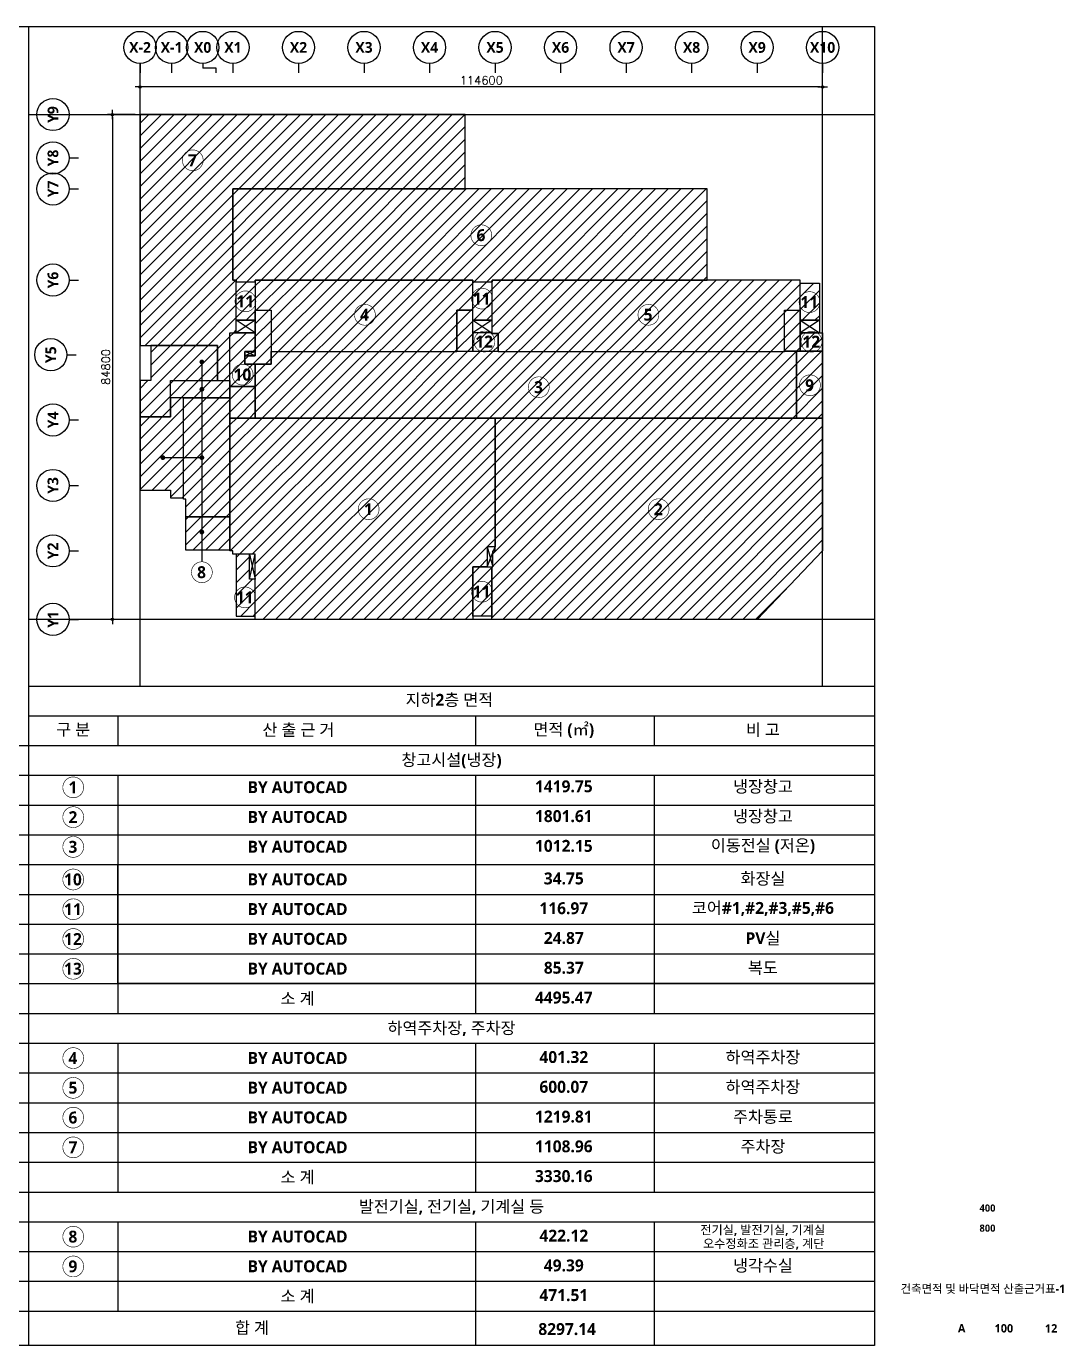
# Model space of a CAD drawing. Header units: millimetres. Extents: x 8000 to 190005487, y 8000 to 455456909.
# Drawn here: x 149623 to 323761, y 8000 to 229600 of the extents above; entities that cross this region are included whole.
import ezdxf
from ezdxf.enums import TextEntityAlignment as Align

# ---------------------------------------------------------------- set-up
doc = ezdxf.new("R2010")
doc.units = ezdxf.units.MM
doc.header["$LTSCALE"] = 800
doc.header["$MEASUREMENT"] = 0
doc.header["$PDSIZE"] = -10
doc.layers.get('0').update_dxf_attribs({"linetype": 'CONTINUOUS'})
doc.layers.get('Defpoints').update_dxf_attribs({"color": 153, "linetype": 'CONTINUOUS'})
for name, color, linetype in [('1-HY', 8, 'CONTINUOUS'), ('8', 8, 'CONTINUOUS'), ('A-ANNO-TEXT2', 3, 'CONTINUOUS'), ('A-ANNO-TITL', 7, 'CONTINUOUS'), ('COL', 2, 'CONTINUOUS'), ('X-SEC-종$0$A-ST-AXIS-BUB', 7, 'CONTINUOUS')]:
    doc.layers.add(name, color=color, linetype=linetype)
doc.styles.add('SH_대대리576', font='NanumGothicBold.ttf')
doc.styles.get("Standard").update_dxf_attribs({"font": 'SIMPLEX.shx'})
doc.dimstyles.new('사본 SHP 800', dxfattribs={"dimscale": 400, "dimtxt": 3.5, "dimasz": 1, "dimexe": 2, "dimexo": 2, "dimgap": 1, "dimtad": 1, "dimdec": 0, "dimzin": 0, "dimdsep": 46, "dimtxsty": 'Standard', "dimblk": 'DIMDOT', "dimcen": 0.09, "dimclrt": 3, "dimadec": 0, "dimazin": 1, "dimtfac": 1, "dimtdec": 0, "dimtix": 1, "dimtmove": 2, "dimatfit": 0, "dimldrblk": 'DIMDOT', "dimfxl": 1, "dimtfillclr": 3, "dimtolj": 1, "dimtzin": 0, "dimarcsym": 0})
pattern_1 = [(45, (-2359982.4, 1441491.1), (-1060.6602, 1060.6602), [])]

# ---------------------------------------------------------------- blocks, each defined once
blk = doc.blocks.new('X-SEC-종$0$A-ST-AXIS-BUB-1')
at = {"layer": 'X-SEC-종$0$A-ST-AXIS-BUB'}
blk.add_line((0, 350), (0, 0), dxfattribs=at)
blk.add_circle((0, 950), 600, dxfattribs=at)
blk = doc.blocks.new('A$C75C439D1')
at = {"layer": 'X-SEC-종$0$A-ST-AXIS-BUB'}
blk.add_line((1800, 1050, -103000), (1800, 525, -103000), dxfattribs=at)
at = {"layer": 'X-SEC-종$0$A-ST-AXIS-BUB', "elevation": -103000}
blk.add_lwpolyline([(3323, 0), (3323, 525), (1800, 525)], dxfattribs=at)
at = {"layer": 'X-SEC-종$0$A-ST-AXIS-BUB'}
blk.add_circle((1800, 2850, -103000), 1800, dxfattribs=at)
blk = doc.blocks.new('DIMDOT')
at = {"color": 0}
blk.add_line((-2, 0), (2, 0), dxfattribs=at)
for radius in [0.5, 0.25]:
    blk.add_circle((0, 0), radius, dxfattribs=at)
blk = doc.blocks.new('*D104')
at = {"color": 0, "lineweight": -2}
for p, q in [((168705, 215593), (168705, 220241)), ((282905, 219441), (169105, 219441)), ((283305, 215593), (283305, 220241))]:
    blk.add_line(p, q, dxfattribs=at)
at = {"layer": 'Defpoints', "color": 0}
for p in [(168705, 219441), (168705, 214793), (283305, 214793)]:
    blk.add_point(p, dxfattribs=at)
at = {"color": 0, "linetype": 'ByBlock', "lineweight": -2, "xscale": 400, "yscale": 400, "zscale": 400, "rotation": 180}
blk.add_blockref('DIMDOT', (168705, 219441), dxfattribs=at)
at = {"color": 0, "linetype": 'ByBlock', "lineweight": -2, "xscale": 400, "yscale": 400, "zscale": 400}
blk.add_blockref('DIMDOT', (283305, 219441), dxfattribs=at)
at = {"color": 3, "insert": (226005, 220542), "char_height": 1400, "attachment_point": 5}
blk.add_mtext('\\A1;114600', dxfattribs=at)
blk = doc.blocks.new('*D105')
at = {"color": 0, "lineweight": -2}
for p, q in [((167905, 214793), (163257, 214793)), ((164057, 214393), (164057, 130393)), ((167905, 129993), (163257, 129993))]:
    blk.add_line(p, q, dxfattribs=at)
at = {"layer": 'Defpoints', "color": 0}
for p in [(168705, 214793), (164057, 129993), (168705, 129993)]:
    blk.add_point(p, dxfattribs=at)
at = {"color": 0, "linetype": 'ByBlock', "lineweight": -2, "xscale": 400, "yscale": 400, "zscale": 400}
for p, rotation in [((164057, 214793), 90), ((164057, 129993), 270)]:
    blk.add_blockref('DIMDOT', p, dxfattribs=dict(at, rotation=rotation))
at = {"color": 3, "insert": (162956, 172393), "char_height": 1400, "attachment_point": 5, "rotation": 90}
blk.add_mtext('\\A1;84800', dxfattribs=at)

msp = doc.modelspace()

# ---------------------------------------------------------------- hatches: boundary and pattern name
at = {"layer": '1-HY', "transparency": 33554687}
h = msp.add_hatch(dxfattribs=at)
h.set_pattern_fill('ANSI31', color=256, scale=12000)
h.set_pattern_definition(pattern_1)
h.paths.add_polyline_path([(263905.3, 202292.9), (223305.3, 202292.9), (223305.3, 214792.9), (217305.3, 214792.9), (168705.3, 214792.9), (168705.3, 175992.9), (170005.3, 175992.9), (170505.3, 175992.9), (181705.3, 175992.9), (181705.3, 170092.9), (183805.3, 170092.9), (183805.3, 178142.9), (184855.3, 178142.9), (184855.3, 180242.9), (184855.3, 186692.9), (188055.3, 186692.9), (188055.3, 186692.9), (188055.3, 186992.9), (224555.3, 186992.9), (224555.3, 186692.9), (224555.3, 186692.9), (227805.3, 186692.9), (227805.3, 186992.9), (263905.3, 186992.9)])
h = msp.add_hatch(dxfattribs=at)
h.set_pattern_fill('ANSI31', color=256, scale=12000)
h.set_pattern_definition(pattern_1)
h.paths.add_polyline_path([(183805.3, 169082.9), (188055.3, 169082.9), (188055.3, 163792.9), (183805.3, 163792.9)])
h.paths.add_polyline_path([(183805.3, 178142.9), (188055.3, 178142.9), (188055.3, 174992.9), (186275.3, 174992.9), (186275.3, 172882.9), (188055.3, 172882.9), (188055.3, 169082.9), (183805.3, 169082.9)])
h.paths.add_polyline_path([(186275.3, 172882.9), (186275.3, 174242.9), (188055.3, 174242.9), (188055.3, 181912.9), (190705.3, 181912.9), (190705.3, 174992.9), (190705.3, 174992.9), (190705.3, 172882.9), (188055.3, 172882.9), (188055.3, 172882.9)])
h.paths.add_polyline_path([(184855.3, 186692.9), (188055.3, 186692.9), (188055.3, 180242.9), (184855.3, 180242.9)])
h = msp.add_hatch(dxfattribs=at)
h.set_pattern_fill('ANSI31', color=256, scale=12000)
h.set_pattern_definition(pattern_1)
h.paths.add_polyline_path([(188055.3, 163792.9), (188055.3, 172882.9), (190705.3, 172882.9), (190705.3, 174992.9), (221905.3, 174992.9), (221905.3, 175017.9), (228805.3, 175017.9), (228805.3, 174992.9), (276905.3, 174992.9), (276905.3, 175017.9), (283305.3, 175017.9), (283305.3, 163792.9)])
h.paths.add_polyline_path([(227805.3, 186992.9), (227805.3, 186692.9), (227755.3, 186692.9), (227755.3, 178017.9), (228805.3, 178017.9), (228805.3, 174992.9), (276905.3, 174992.9), (276905.3, 181912.9), (279555.3, 181912.9), (279555.3, 186442.9), (279555.3, 186442.9), (279555.3, 186992.9)])
h.paths.add_polyline_path([(188055.3, 186692.9), (188055.3, 181912.9), (190705.3, 181912.9), (190705.3, 174992.9), (221905.3, 174992.9), (221905.3, 181912.9), (224555.3, 181912.9), (224555.3, 186692.9), (224555.3, 186692.9), (224555.3, 186992.9), (188055.3, 186992.9), (188055.3, 186692.9)])
h = msp.add_hatch(dxfattribs=at)
h.set_pattern_fill('ANSI31', color=256, scale=12000)
h.set_pattern_definition(pattern_1)
h.paths.add_polyline_path([(224555.3, 178142.9), (224555.3, 175017.9), (228805.3, 175017.9), (228805.3, 178017.9), (227755.3, 178017.9), (227755.3, 178142.9)])
h.paths.add_polyline_path([(221905.3, 175017.9), (224555.3, 175017.9), (224555.3, 181912.9), (221905.3, 181912.9)])
h.paths.add_polyline_path([(224555.3, 186692.9), (227755.3, 186692.9), (227755.3, 180242.9), (224555.3, 180242.9)])
h = msp.add_hatch(dxfattribs=at)
h.set_pattern_fill('ANSI31', color=256, scale=12000)
h.set_pattern_definition(pattern_1)
h.paths.add_polyline_path([(279555.3, 175017.9), (276905.3, 175017.9), (276905.3, 181912.9), (279555.3, 181912.9)])
h.paths.add_polyline_path([(279555.3, 178142.9), (283305.3, 178142.9), (283305.3, 175017.9), (279555.3, 175017.9)])
h.paths.add_polyline_path([(279555.3, 186442.9), (282755.3, 186442.9), (282755.3, 180242.9), (279555.3, 180242.9)])
h = msp.add_hatch(dxfattribs=at)
h.set_pattern_fill('ANSI31', color=256, scale=12000)
h.set_pattern_definition(pattern_1)
h.paths.add_polyline_path([(168705.3, 170092.9), (168705.3, 163992.9), (173805.3, 163992.9), (173805.3, 170092.9), (181705.3, 170092.9), (181705.3, 175992.9), (170505.3, 175992.9), (170505.3, 170092.9)])
h.paths.add_polyline_path([(176405.3, 147192.9), (183805.3, 147192.9), (183805.3, 141592.9), (176405.3, 141592.9)])
h.paths.add_polyline_path([(176405.3, 147192.9), (176405.3, 150192.9), (176005.3, 150192.9), (176005.3, 167192.9), (183805.3, 167192.9), (183805.3, 147192.9)])
h.paths.add_polyline_path([(173805.3, 170092.9), (183805.3, 170092.9), (183805.3, 167192.9), (173805.3, 167192.9)])
h.paths.add_polyline_path([(168705.3, 163992.9), (168705.3, 151692.9), (173805.3, 151692.9), (173805.3, 150392.9), (176005.3, 150392.9), (176005.3, 167192.9), (173805.3, 167192.9), (173805.3, 163992.9)])
h = msp.add_hatch(dxfattribs=at)
h.set_pattern_fill('ANSI31', color=256, scale=12000)
h.set_pattern_definition(pattern_1)
h.paths.add_polyline_path([(228305.3, 163792.9), (283305.3, 163792.9), (283305.3, 141492.9), (272305.3, 129992.9), (227755.3, 129992.9), (227755.3, 138842.9), (227930.3, 138842.9), (227930.3, 141492.9), (228305.3, 141492.9)])
h.paths.add_polyline_path([(183805.3, 163792.9), (228305.3, 163792.9), (228305.3, 142192.9), (227005.3, 142192.9), (227005.3, 138842.9), (224555.3, 138842.9), (224555.3, 129992.9), (188055.3, 129992.9), (188055.3, 140942.9), (184305.3, 140942.9), (184305.3, 141492.9), (183805.3, 141492.9)])
h = msp.add_hatch(dxfattribs=at)
h.set_pattern_fill('ANSI31', color=256, scale=12000)
h.set_pattern_definition(pattern_1)
h.paths.add_polyline_path([(227755.3, 130542.9), (224555.3, 130542.9), (224555.3, 138842.9), (227755.3, 138842.9)])
h.paths.add_polyline_path([(187105.3, 140942.9), (184855.3, 140942.9), (184855.3, 130542.9), (188055.3, 130542.9), (188055.3, 136742.9), (187105.3, 136742.9)])

# ---------------------------------------------------------------- linework, layer by layer
for p, q in [((188055.3, 178142.9), (184855.3, 180242.9)), ((188055.3, 180242.9), (184855.3, 178142.9)), ((224555.3, 180242.9), (227755.3, 178142.9)), ((227755.3, 180242.9), (224555.3, 178142.9)), ((282755.3, 180242.9), (279555.3, 178142.9)), ((279555.3, 180242.9), (282755.3, 178142.9)), ((188055.3, 174242.9), (186275.3, 174992.9)), ((188055.3, 174992.9), (186275.3, 174242.9)), ((227005.3, 138842.9), (228305.3, 142192.9)), ((227005.3, 142192.9), (227930.3, 138842.9)), ((187105.3, 140942.9), (188055.3, 136742.9)), ((187105.3, 136742.9), (188055.3, 140942.9)), ((165000, 113800), (165000, 108800)), ((225000, 113800), (225000, 108800)), ((255000, 113800), (255000, 108800)), ((150000, 108800), (292000, 108800)), ((150000, 103800), (292000, 103800)), ((165000, 103800), (165000, 63800)), ((225000, 103800), (225000, 63800)), ((255000, 103800), (255000, 63800)), ((8000, 98800), (292000, 98800)), ((8000, 93800), (292000, 93800)), ((8000, 88800), (292000, 88800)), ((8000, 83800), (292000, 83800)), ((8000, 78800), (292000, 78800)), ((8000, 73800), (292000, 73800)), ((8000, 68800), (292000, 68800)), ((8000, 63800), (292000, 63800)), ((8000, 58800), (292000, 58800)), ((165000, 58800), (165000, 33800)), ((225000, 58800), (225000, 33800)), ((255000, 58800), (255000, 33800)), ((8000, 53800), (292000, 53800)), ((8000, 48800), (292000, 48800)), ((8000, 43800), (292000, 43800)), ((8000, 38800), (292000, 38800)), ((8000, 33800), (292000, 33800)), ((8000, 28800), (292000, 28800)), ((165000, 28800), (165000, 13800)), ((225000, 28800), (225000, 8000)), ((255000, 28800), (255000, 8000)), ((8000, 23800), (292000, 23800)), ((8000, 18800), (292000, 18800)), ((8000, 13800), (292000, 13800))]:
    msp.add_line(p, q)
for points, const_width in [([(178880.8, 173241.2, 1), (179280.8, 173241.2, 1)], 400), ([(178880.8, 168639, 1), (179280.8, 168639, 1)], 400), ([(172328.4, 157158.8, 1), (172728.4, 157158.8, 1)], 400), ([(178880.8, 157158.8, 1), (179280.8, 157158.8, 1)], 400), ([(178880.8, 144653.7, 1), (179280.8, 144653.7, 1)], 400), ([(155736.7, 101771.9, 1), (159236.7, 101771.9, 1)], 100), ([(155736.7, 96771.9, 1), (159236.7, 96771.9, 1)], 100), ([(155736.7, 91771.9, 1), (159236.7, 91771.9, 1)], 100), ([(155736.7, 86298.2, 1), (159236.7, 86298.2, 1)], 100), ([(155736.7, 81298.2, 1), (159236.7, 81298.2, 1)], 100), ([(155736.7, 76298.2, 1), (159236.7, 76298.2, 1)], 100), ([(155736.7, 71298.2, 1), (159236.7, 71298.2, 1)], 100), ([(155736.7, 56298.2, 1), (159236.7, 56298.2, 1)], 100), ([(155736.7, 51298.2, 1), (159236.7, 51298.2, 1)], 100), ([(155736.7, 46298.2, 1), (159236.7, 46298.2, 1)], 100), ([(155736.7, 41298.2, 1), (159236.7, 41298.2, 1)], 100), ([(155736.7, 26298.2, 1), (159236.7, 26298.2, 1)], 100), ([(155736.7, 21298.2, 1), (159236.7, 21298.2, 1)], 100)]:
    msp.add_lwpolyline(points, format="xyb", close=True, dxfattribs=dict(const_width=const_width))
for points in [[(179080.8, 173241.2), (179080.8, 139661.4)], [(172528.4, 157158.8), (179080.8, 157158.8)]]:
    msp.add_lwpolyline(points)
msp.add_lwpolyline([(165000, 88800), (292000, 88800), (292000, 68800), (165000, 68800)], close=True)
at = {"layer": '8'}
for p, q in [((283305.3, 118800), (283305.3, 229600)), ((168705.3, 118800), (168705.3, 223367.9)), ((150000, 214792.9), (292000, 214792.9)), ((292000, 129992.9), (150000, 129992.9))]:
    msp.add_line(p, q, dxfattribs=at)
at = {"layer": 'A-ANNO-TEXT2', "const_width": 100}
for points in [[(175805.9, 207107.3, 1), (179305.9, 207107.3, 1)], [(224243.6, 194515.5, 1), (227743.6, 194515.5, 1)], [(184651.4, 183414, 1), (188151.4, 183414, 1)], [(224360.8, 183872.8, 1), (227860.8, 183872.8, 1)], [(279351.4, 183289, 1), (282851.4, 183289, 1)], [(204701.8, 181152.5, 1), (208201.8, 181152.5, 1)], [(252306.2, 181152.5, 1), (255806.2, 181152.5, 1)], [(224775.8, 176661.7, 1), (228275.8, 176661.7, 1)], [(279694.2, 176638.1, 1), (283194.2, 176638.1, 1)], [(184182.7, 171101, 1), (187682.7, 171101, 1)], [(233902, 168990.3, 1), (237402, 168990.3, 1)], [(279425.3, 169313.1, 1), (282925.3, 169313.1, 1)], [(205342.3, 148496.3, 1), (208842.3, 148496.3, 1)], [(254018, 148496.3, 1), (257518, 148496.3, 1)], [(177330.8, 137911.4, 1), (180830.8, 137911.4, 1)], [(184573.5, 133684.5, 1), (188073.5, 133684.5, 1)], [(224351.4, 134639, 1), (227851.4, 134639, 1)]]:
    msp.add_lwpolyline(points, format="xyb", close=True, dxfattribs=at)
at = {"layer": 'COL'}
for p, q in [((150000, 229600), (150000, 8000)), ((150000, 118800), (292000, 118800)), ((150000, 113800), (292000, 113800)), ((8000, 108800), (150000, 108800)), ((8000, 103800), (150000, 103800))]:
    msp.add_line(p, q, dxfattribs=at)
for points in [[(263905.3, 202292.9), (223305.3, 202292.9), (223305.3, 214792.9), (217305.3, 214792.9), (168705.3, 214792.9), (168705.3, 175992.9), (170005.3, 175992.9), (170505.3, 175992.9), (181705.3, 175992.9), (181705.3, 170092.9), (183805.3, 170092.9), (183805.3, 178142.9), (184855.3, 178142.9), (184855.3, 180242.9), (184855.3, 186692.9), (188055.3, 186692.9), (188055.3, 186692.9), (188055.3, 186992.9), (224555.3, 186992.9), (224555.3, 186692.9), (224555.3, 186692.9), (227805.3, 186692.9), (227805.3, 186992.9), (263905.3, 186992.9)], [(184855.3, 180242.9), (184855.3, 186692.9), (184855.3, 186992.9), (184305.3, 186992.9), (184305.3, 202292.9), (223305.3, 202292.9), (223305.3, 214792.9), (217305.3, 214792.9), (168705.3, 214792.9), (168705.3, 175992.9), (170005.3, 175992.9), (170505.3, 175992.9), (181705.3, 175992.9), (181705.3, 170092.9), (183805.3, 170092.9), (183805.3, 178142.9), (184855.3, 178142.9)], [(188055.3, 186992.9), (224555.3, 186992.9), (224555.3, 186692.9), (227755.3, 186692.9), (227805.3, 186992.9), (263905.3, 186992.9), (263905.3, 202292.9), (223305.3, 202292.9), (184305.3, 202292.9), (184305.3, 186992.9), (184855.3, 186992.9), (184855.3, 186692.9), (188055.3, 186692.9)], [(184855.3, 186692.9), (188055.3, 186692.9), (188055.3, 180242.9), (184855.3, 180242.9)], [(188055.3, 186692.9), (188055.3, 181912.9), (190705.3, 181912.9), (190705.3, 174992.9), (221905.3, 174992.9), (221905.3, 181912.9), (224555.3, 181912.9), (224555.3, 186692.9), (224555.3, 186692.9), (224555.3, 186992.9), (188055.3, 186992.9), (188055.3, 186692.9)], [(224555.3, 186692.9), (227755.3, 186692.9), (227755.3, 180242.9), (224555.3, 180242.9)], [(227805.3, 186992.9), (227805.3, 186692.9), (227755.3, 186692.9), (227755.3, 178017.9), (228805.3, 178017.9), (228805.3, 174992.9), (276905.3, 174992.9), (276905.3, 181912.9), (279555.3, 181912.9), (279555.3, 186442.9), (279555.3, 186442.9), (279555.3, 186992.9)], [(279555.3, 186442.9), (282755.3, 186442.9), (282755.3, 180242.9), (279555.3, 180242.9)], [(186275.3, 172882.9), (186275.3, 174242.9), (188055.3, 174242.9), (188055.3, 181912.9), (190705.3, 181912.9), (190705.3, 174992.9), (190705.3, 174992.9), (190705.3, 172882.9), (188055.3, 172882.9), (188055.3, 172882.9)], [(221905.3, 175017.9), (224555.3, 175017.9), (224555.3, 181912.9), (221905.3, 181912.9)], [(279555.3, 175017.9), (276905.3, 175017.9), (276905.3, 181912.9), (279555.3, 181912.9)], [(188055.3, 178142.9), (184855.3, 178142.9), (184855.3, 180242.9), (188055.3, 180242.9)], [(224555.3, 180242.9), (227755.3, 180242.9), (227755.3, 178142.9), (224555.3, 178142.9)], [(279555.3, 180242.9), (282755.3, 180242.9), (282755.3, 178142.9), (279555.3, 178142.9)], [(183805.3, 178142.9), (188055.3, 178142.9), (188055.3, 174992.9), (186275.3, 174992.9), (186275.3, 172882.9), (188055.3, 172882.9), (188055.3, 169082.9), (183805.3, 169082.9)], [(224555.3, 178142.9), (224555.3, 175017.9), (228805.3, 175017.9), (228805.3, 178017.9), (227755.3, 178017.9), (227755.3, 178142.9)], [(279555.3, 178142.9), (283305.3, 178142.9), (283305.3, 175017.9), (279555.3, 175017.9)], [(168705.3, 170092.9), (168705.3, 163992.9), (173805.3, 163992.9), (173805.3, 170092.9), (181705.3, 170092.9), (181705.3, 175992.9), (170505.3, 175992.9), (170505.3, 170092.9)], [(186275.3, 174992.9), (188055.3, 174992.9), (188055.3, 174242.9), (186275.3, 174242.9)], [(188055.3, 163792.9), (188055.3, 172882.9), (190705.3, 172882.9), (190705.3, 174992.9), (221905.3, 174992.9), (221905.3, 175017.9), (228805.3, 175017.9), (228805.3, 174992.9), (276905.3, 174992.9), (276905.3, 175017.9), (278905.3, 175017.9), (278905.3, 163792.9)], [(278905.3, 175017.9), (283305.3, 175017.9), (283305.3, 163792.9), (278905.3, 163792.9)], [(173805.3, 170092.9), (183805.3, 170092.9), (183805.3, 167192.9), (173805.3, 167192.9)], [(183805.3, 169082.9), (188055.3, 169082.9), (188055.3, 163792.9), (183805.3, 163792.9)], [(168705.3, 163992.9), (168705.3, 151692.9), (173805.3, 151692.9), (173805.3, 150392.9), (176005.3, 150392.9), (176005.3, 167192.9), (173805.3, 167192.9), (173805.3, 163992.9), (168705.3, 163992.9)], [(176405.3, 147192.9), (176405.3, 150192.9), (176005.3, 150192.9), (176005.3, 167192.9), (183805.3, 167192.9), (183805.3, 147192.9)], [(183805.3, 163792.9), (228305.3, 163792.9), (228305.3, 142192.9), (227005.3, 142192.9), (227005.3, 138842.9), (224555.3, 138842.9), (224555.3, 129992.9), (188055.3, 129992.9), (188055.3, 140942.9), (184305.3, 140942.9), (184305.3, 141492.9), (183805.3, 141492.9)], [(228305.3, 163792.9), (283305.3, 163792.9), (283305.3, 141492.9), (272305.3, 129992.9), (227755.3, 129992.9), (227755.3, 138842.9), (227930.3, 138842.9), (227930.3, 141492.9), (228305.3, 141492.9)], [(176405.3, 147192.9), (183805.3, 147192.9), (183805.3, 141592.9), (176405.3, 141592.9), (176405.3, 147192.9)], [(227005.3, 138842.9), (227930.3, 138842.9), (227930.3, 141492.9), (228305.3, 141492.9), (228305.3, 142192.9), (227005.3, 142192.9)], [(187105.3, 140942.9), (184855.3, 140942.9), (184855.3, 130542.9), (188055.3, 130542.9), (188055.3, 136742.9), (187105.3, 136742.9)], [(227755.3, 130542.9), (224555.3, 130542.9), (224555.3, 138842.9), (227755.3, 138842.9)]]:
    msp.add_lwpolyline(points, close=True, dxfattribs=at)
at = {"layer": 'Defpoints'}
msp.add_lwpolyline([(8000, 229600), (292000, 229600), (292000, 8000), (8000, 8000)], close=True, dxfattribs=at)

# ---------------------------------------------------------------- block references
at = {"layer": 'X-SEC-종$0$A-ST-AXIS-BUB'}
for name, p, xscale, yscale, zscale in [('X-SEC-종$0$A-ST-AXIS-BUB-1', (168705.3, 221792.9), 4.5, 4.5, 4.5), ('X-SEC-종$0$A-ST-AXIS-BUB-1', (174005.3, 221792.9), 4.5, 4.5, 4.5), ('A$C75C439D1', (176521, 221792.9), 1.5, 1.5, 1.5), ('X-SEC-종$0$A-ST-AXIS-BUB-1', (184305.3, 221792.9), 4.5, 4.5, 4.5), ('X-SEC-종$0$A-ST-AXIS-BUB-1', (195305.3, 221792.9), 4.5, 4.5, 4.5), ('X-SEC-종$0$A-ST-AXIS-BUB-1', (206305.3, 221792.9), 4.5, 4.5, 4.5), ('X-SEC-종$0$A-ST-AXIS-BUB-1', (217305.3, 221792.9), 4.5, 4.5, 4.5), ('X-SEC-종$0$A-ST-AXIS-BUB-1', (228305.3, 221792.9), 4.5, 4.5, 4.5), ('X-SEC-종$0$A-ST-AXIS-BUB-1', (239305.3, 221792.9), 4.5, 4.5, 4.5), ('X-SEC-종$0$A-ST-AXIS-BUB-1', (250305.3, 221792.9), 4.5, 4.5, 4.5), ('X-SEC-종$0$A-ST-AXIS-BUB-1', (261305.3, 221792.9), 4.5, 4.5, 4.5), ('X-SEC-종$0$A-ST-AXIS-BUB-1', (272305.3, 221792.9), 4.5, 4.5, 4.5), ('X-SEC-종$0$A-ST-AXIS-BUB-1', (283305.3, 221792.9), 4.5, 4.5, 4.5)]:
    msp.add_blockref(name, p, dxfattribs=dict(at, xscale=xscale, yscale=yscale, zscale=zscale))
at = {"layer": 'X-SEC-종$0$A-ST-AXIS-BUB', "xscale": 4.5, "yscale": 4.5, "zscale": 4.5, "rotation": 90}
for p in [(158352.3, 214792.9), (158352.3, 207492.9), (158352.3, 202292.9), (158352.3, 186992.9), (157990.4, 174450.6), (158352.3, 163492.9), (158352.3, 152492.9), (158352.3, 141492.9), (158352.3, 129992.9)]:
    msp.add_blockref('X-SEC-종$0$A-ST-AXIS-BUB-1', p, dxfattribs=at)

# ---------------------------------------------------------------- texts
at = {"layer": 'A-ANNO-TEXT2', "style": 'SH_대대리576'}
for s, height, p in [('7', 2000, (177501.2, 207116.8)), ('6', 2000, (225938.8, 194525)), ('11', 2000, (186346.6, 183423.5)), ('11', 2000, (226056, 183882.3)), ('11', 2000, (281046.6, 183298.5)), ('4', 2000, (206397, 181162)), ('5', 2000, (254001.4, 181162)), ('12', 2000, (226471, 176671.2)), ('12', 2000, (281389.4, 176647.7)), ('10', 2000, (185877.9, 171110.5)), ('3', 2000, (235597.2, 168999.8)), ('9', 2000, (281120.5, 169322.6)), ('1', 2000, (207037.5, 148505.8)), ('2', 2000, (255713.2, 148505.8)), ('8', 2000, (179026, 137920.9)), ('11', 2000, (226046.6, 134648.5)), ('11', 2000, (186268.7, 133694)), ('지하2층 면적', 2000, (220639, 116495.9)), ('구 분', 2000, (157482.3, 111469.6)), ('산 출 근 거 ', 2000, (195626, 111469.6)), ('면적 (㎡)', 2000, (239847.6, 111469.6)), ('비 고', 2000, (273285.8, 111469.6)), ('창고시설(냉장)', 2000, (221000, 106300)), ('1', 2000, (157431.9, 101781.4)), ('BY AUTOCAD', 2000, (195149.2, 101801.8)), ('1419.75', 2000, (239847.6, 101943.3)), ('냉장창고', 2000, (273285.8, 101943.3)), ('2', 2000, (157431.9, 96781.4)), ('BY AUTOCAD', 2000, (195149.2, 96801.8)), ('1801.61', 2000, (239847.6, 96943.3)), ('냉장창고', 2000, (273285.8, 96943.3)), ('이동전실 (저온)', 2000, (273285.8, 91943.3)), ('3', 2000, (157431.9, 91781.4)), ('BY AUTOCAD', 2000, (195149.2, 91801.8)), ('1012.15', 2000, (239847.6, 91943.3)), ('10', 2000, (157431.9, 86307.7)), ('BY AUTOCAD', 2000, (195149.2, 86328.1)), ('34.75', 2000, (239847.6, 86469.6)), ('화장실', 2000, (273285.8, 86469.6)), ('11', 2000, (157431.9, 81307.7)), ('BY AUTOCAD', 2000, (195149.2, 81328.1)), ('116.97', 2000, (239847.6, 81469.6)), ('코어#1,#2,#3,#5,#6', 2000, (273285.8, 81469.6)), ('PV실', 2000, (273285.8, 76469.6)), ('12', 2000, (157431.9, 76307.7)), ('BY AUTOCAD', 2000, (195149.2, 76328.1)), ('24.87', 2000, (239847.6, 76469.6)), ('13', 2000, (157431.9, 71307.7)), ('BY AUTOCAD', 2000, (195149.2, 71328.1)), ('85.37', 2000, (239847.6, 71469.6)), ('복도', 2000, (273285.8, 71469.6)), ('소 계', 2000, (195149.2, 66328.1)), ('4495.47', 2000, (239847.6, 66469.6)), ('하역주차장, 주차장', 2000, (221000, 61300)), ('하역주차장', 2000, (273285.8, 56469.6)), ('4', 2000, (157431.9, 56307.7)), ('BY AUTOCAD', 2000, (195149.2, 56328.1)), ('401.32', 2000, (239847.6, 56469.6)), ('5', 2000, (157431.9, 51307.7)), ('BY AUTOCAD', 2000, (195149.2, 51328.1)), ('600.07', 2000, (239847.6, 51469.6)), ('하역주차장', 2000, (273285.8, 51469.6)), ('6', 2000, (157431.9, 46307.7)), ('BY AUTOCAD', 2000, (195149.2, 46328.1)), ('1219.81', 2000, (239847.6, 46469.6)), ('주차통로', 2000, (273285.8, 46469.6)), ('7', 2000, (157431.9, 41307.7)), ('BY AUTOCAD', 2000, (195149.2, 41328.1)), ('1108.96', 2000, (239847.6, 41469.6)), ('주차장', 2000, (273285.8, 41469.6)), ('소 계', 2000, (195149.2, 36328.1)), ('3330.16', 2000, (239847.6, 36469.6)), ('발전기실, 전기실, 기계실 등', 2000, (221000, 31300)), ('8', 2000, (157431.9, 26307.7)), ('BY AUTOCAD', 2000, (195149.2, 26328.1)), ('422.12', 2000, (239847.6, 26469.6)), ('전기실, 발전기실, 기계실', 1500, (273243.1, 27408.3)), ('오수정화조 관리층, 계단', 1500, (273415.2, 25110.5)), ('9', 2000, (157431.9, 21307.7)), ('BY AUTOCAD', 2000, (195149.2, 21328.1)), ('49.39', 2000, (239847.6, 21469.6)), ('냉각수실', 2000, (273285.8, 21469.6)), ('소 계', 2000, (195149.2, 16328.1)), ('471.51', 2000, (239847.6, 16469.6)), ('합 계', 2000, (187498, 11039.9)), ('8297.14', 2000, (240408.8, 10779.4))]:
    msp.add_text(s, height=height, dxfattribs=at).set_placement(p, align=Align.MIDDLE)
at = {"layer": 'A-ANNO-TITL', "style": 'SH_대대리576'}
for s, height, p in [('400', 1200, (310980.7, 31111.2)), ('800', 1200, (310980.7, 27733.6)), ('건축면적 및 바닥면적 산출근거표-1', 1400, (310227, 17589)), ('A', 1400, (306650.1, 10908.4)), ('100', 1400, (313734.4, 10908.4)), ('12', 1400, (321663, 10908.4))]:
    msp.add_text(s, height=height, dxfattribs=at).set_placement(p, align=Align.MIDDLE)
at = {"layer": 'X-SEC-종$0$A-ST-AXIS-BUB', "style": 'SH_대대리576'}
for s, p in [('X-2', (168705.3, 226067.9)), ('X-1', (174005.3, 226067.9)), ('X0', (179221, 226067.9)), ('X1', (184305.3, 226067.9)), ('X2', (195305.3, 226067.9)), ('X3', (206305.3, 226067.9)), ('X4', (217305.3, 226067.9)), ('X5', (228305.3, 226067.9)), ('X6', (239305.3, 226067.9)), ('X7', (250305.3, 226067.9)), ('X8', (261305.3, 226067.9)), ('X9', (272305.3, 226067.9)), ('X10', (283305.3, 226067.9))]:
    msp.add_text(s, height=1800, dxfattribs=at).set_placement(p, align=Align.MIDDLE_CENTER)
for s, p in [('Y9', (154077.3, 214792.9)), ('Y8', (154077.3, 207492.9)), ('Y7', (154077.3, 202292.9)), ('Y6', (154077.3, 186992.9)), ('Y5', (153715.4, 174450.6)), ('Y4', (154077.3, 163492.9)), ('Y3', (154077.3, 152492.9)), ('Y2', (154077.3, 141492.9)), ('Y1', (154077.3, 129992.9))]:
    msp.add_text(s, height=1800, rotation=90, dxfattribs=at).set_placement(p, align=Align.MIDDLE_CENTER)

# ---------------------------------------------------------------- dimensions: what is measured, and where the dimension line sits
dim = msp.add_linear_dim(base=(168705.3, 219441.4), p1=(283305.3, 214792.9), p2=(168705.3, 214792.9), dimstyle='사본 SHP 800')
dim.commit()
dim.dimension.update_dxf_attribs({"geometry": '*D104', "text_midpoint": (226005.3, 220542.3)})
dim = msp.add_linear_dim(base=(164056.8, 129992.9), p1=(168705.3, 214792.9), p2=(168705.3, 129992.9), angle=90, dimstyle='사본 SHP 800')
dim.commit()
dim.dimension.update_dxf_attribs({"geometry": '*D105', "text_midpoint": (162955.9, 172392.9)})

doc.saveas('drawing.dxf')
